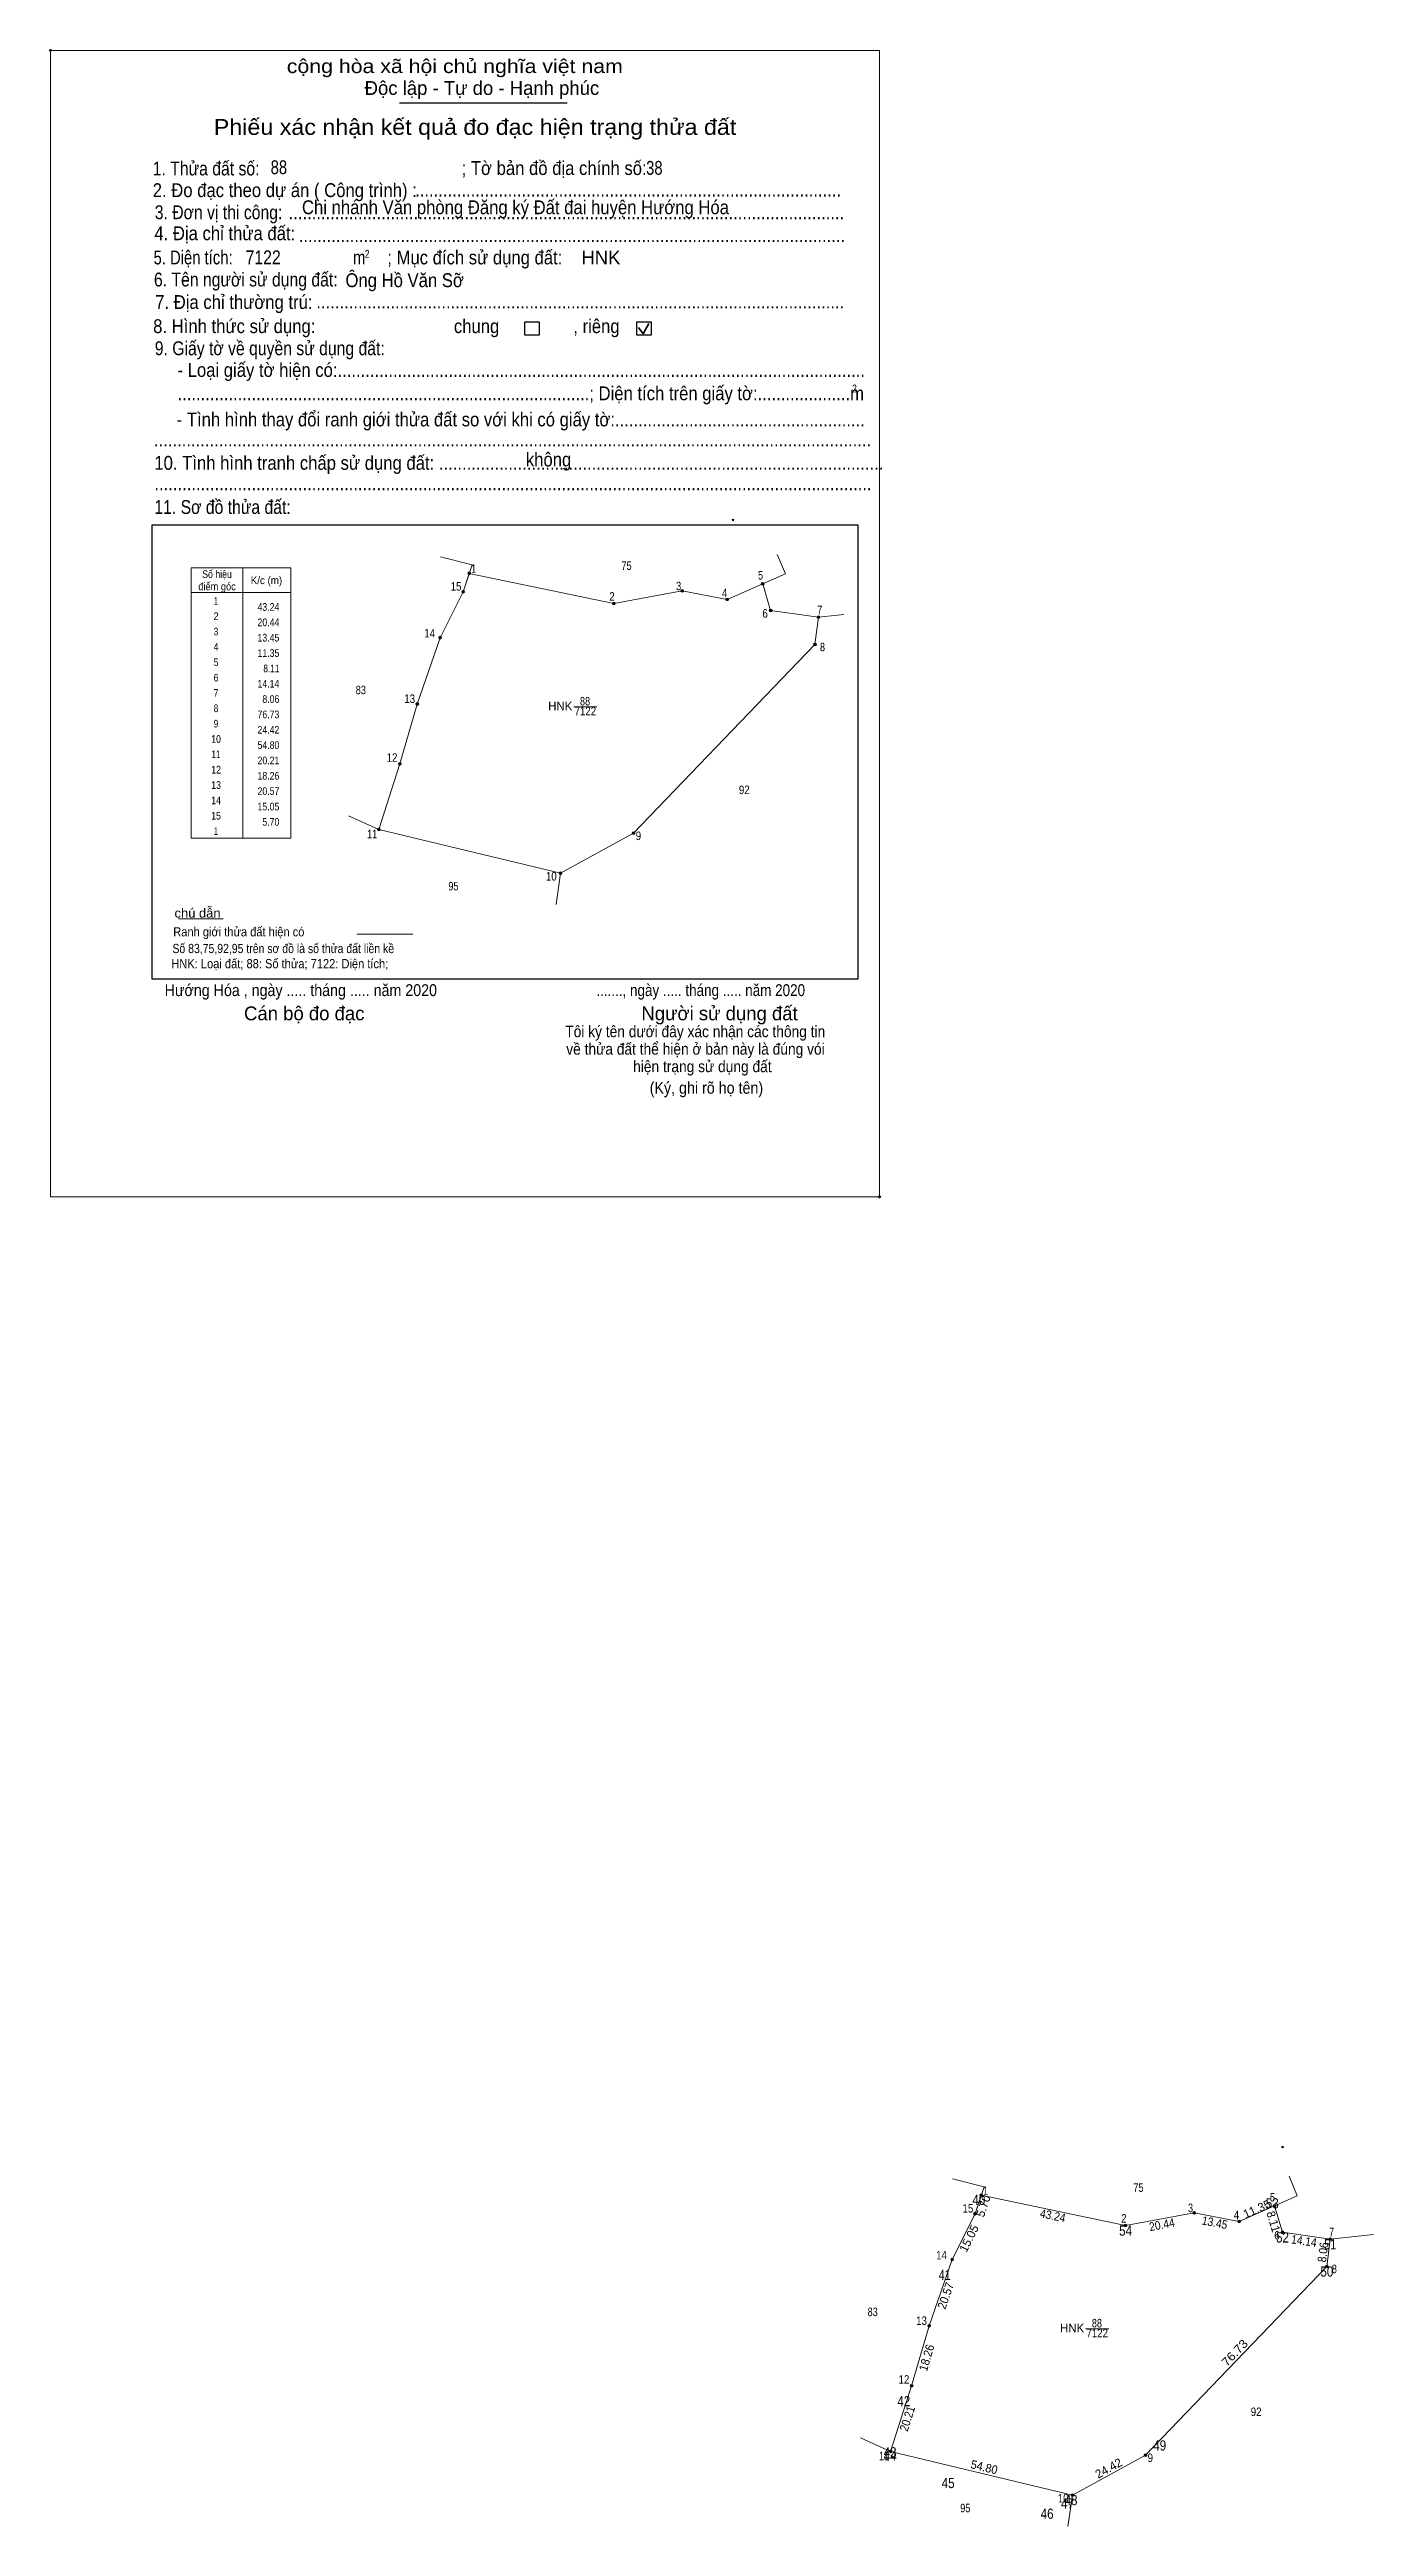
# Model space of a CAD drawing. Header units: metres. Extents: x 546840 to 547228, y 1821555 to 1822281.
import ezdxf
from ezdxf.enums import TextEntityAlignment as Align

# ---------------------------------------------------------------- set-up
doc = ezdxf.new("R2010")
doc.units = ezdxf.units.M
doc.header["$PDMODE"] = 32
doc.header["$PDSIZE"] = 0.5
for name, color, linetype, lineweight in [('1', 7, 'Continuous', 13), ('10', 7, 'Continuous', 13), ('17', 7, 'Continuous', 13), ('2', 7, 'Continuous', 25), ('6', 7, 'Continuous', 13), ('63', 7, 'Continuous', 13)]:
    doc.layers.add(name, color=color, linetype=linetype, lineweight=lineweight)
doc.layers.add('12', color=7, linetype='Continuous')

msp = doc.modelspace()

# ---------------------------------------------------------------- hatches: boundary and pattern name
at = {"layer": '63'}
for points in [[(546963.05, 1822127.39, 1), (546962.25, 1822127.39, 1)], [(547049.04, 1822124.3, 1), (547048.24, 1822124.3, 1)], [(546961.24, 1822121.99, 1), (546960.44, 1822121.99, 1)], [(547005.37, 1822118.53, 1), (547004.57, 1822118.53, 1)], [(547025.46, 1822122.27, 1), (547024.66, 1822122.27, 1)], [(547038.66, 1822119.7, 1), (547037.86, 1822119.7, 1)], [(547051.37, 1822116.53, 1), (547050.57, 1822116.53, 1)], [(546954.52, 1822108.52, 1), (546953.72, 1822108.52, 1)], [(547065.37, 1822114.53, 1), (547064.57, 1822114.53, 1)], [(547064.37, 1822106.53, 1), (547063.57, 1822106.53, 1)], [(546947.81, 1822089.08, 1), (546947.01, 1822089.08, 1)], [(546942.67, 1822071.56, 1), (546941.87, 1822071.56, 1)], [(546936.51, 1822052.31, 1), (546935.71, 1822052.31, 1)], [(547011.21, 1822051.2, 1), (547010.41, 1822051.2, 1)], [(546989.79, 1822039.48, 1), (546988.99, 1822039.48, 1)], [(547113.08, 1821651.86, 1), (547112.28, 1821651.86, 1)], [(547111.27, 1821646.46, 1), (547110.47, 1821646.46, 1)], [(547175.49, 1821646.74, 1), (547174.69, 1821646.74, 1)], [(547188.69, 1821644.17, 1), (547187.89, 1821644.17, 1)], [(547199.07, 1821648.77, 1), (547198.27, 1821648.77, 1)], [(547155.4, 1821643, 1), (547154.6, 1821643, 1)], [(547201.4, 1821641, 1), (547200.6, 1821641, 1)], [(547215.4, 1821639, 1), (547214.6, 1821639, 1)], [(547104.55, 1821632.99, 1), (547103.75, 1821632.99, 1)], [(547214.4, 1821631, 1), (547213.6, 1821631, 1)], [(547097.84, 1821613.55, 1), (547097.04, 1821613.55, 1)], [(547092.7, 1821596.03, 1), (547091.9, 1821596.03, 1)], [(547086.54, 1821576.78, 1), (547085.74, 1821576.78, 1)], [(547161.24, 1821575.67, 1), (547160.44, 1821575.67, 1)], [(547139.82, 1821563.95, 1), (547139.02, 1821563.95, 1)]]:
    msp.add_hatch(color=256, dxfattribs=at).paths.add_polyline_path(points)

# ---------------------------------------------------------------- linework, layer by layer
at = {"layer": '1'}
for points in [[(546962.65, 1822127.39), (547004.97, 1822118.53), (547025.06, 1822122.27), (547038.26, 1822119.7), (547048.64, 1822124.3), (547050.97, 1822116.53), (547064.97, 1822114.53), (547063.97, 1822106.53), (547010.81, 1822051.2), (546989.39, 1822039.48), (546936.11, 1822052.31), (546942.27, 1822071.56), (546947.41, 1822089.08), (546954.12, 1822108.52), (546960.84, 1822121.99)], [(547112.68, 1821651.86), (547155, 1821643), (547175.09, 1821646.74), (547188.29, 1821644.17), (547198.67, 1821648.77), (547201, 1821641), (547215, 1821639), (547214, 1821631), (547160.84, 1821575.67), (547139.42, 1821563.95), (547086.14, 1821576.78), (547092.3, 1821596.03), (547097.44, 1821613.55), (547104.15, 1821632.99), (547110.87, 1821646.46)]]:
    msp.add_lwpolyline(points, close=True, dxfattribs=at)
at = {"layer": '10'}
for p, q in [((546954.21, 1822132.24), (546963.48, 1822129.86)), ((547055.31, 1822127.25), (547052.93, 1822132.95)), ((547064.97, 1822114.53), (547072.42, 1822115.35)), ((546936.11, 1822052.31), (546927.24, 1822056.3)), ((546989.39, 1822039.48), (547010.81, 1822051.2)), ((546989.39, 1822039.48), (546988.07, 1822030.29)), ((547104.24, 1821656.71), (547113.51, 1821654.33)), ((547205.34, 1821651.72), (547202.96, 1821657.42)), ((547215, 1821639), (547227.65, 1821640.39)), ((547086.14, 1821576.78), (547077.27, 1821580.77)), ((547139.42, 1821563.95), (547160.84, 1821575.67)), ((547139.42, 1821563.95), (547138.1, 1821554.76))]:
    msp.add_line(p, q, dxfattribs=at)
for points in [[(546963.48, 1822129.86), (546960.84, 1822121.99), (546954.12, 1822108.52), (546947.41, 1822089.08), (546942.27, 1822071.56), (546936.11, 1822052.31), (546989.39, 1822039.48)], [(547025.06, 1822122.27), (547004.97, 1822118.53), (546962.65, 1822127.39)], [(547010.81, 1822051.2), (547063.97, 1822106.53), (547064.97, 1822114.53), (547050.97, 1822116.53), (547048.64, 1822124.3)], [(547048.64, 1822124.3), (547038.26, 1822119.7), (547025.06, 1822122.27)], [(547113.51, 1821654.33), (547110.87, 1821646.46), (547104.15, 1821632.99), (547097.44, 1821613.55), (547092.3, 1821596.03), (547086.14, 1821576.78), (547139.42, 1821563.95)], [(547175.09, 1821646.74), (547155, 1821643), (547112.68, 1821651.86)], [(547160.84, 1821575.67), (547214, 1821631), (547215, 1821639), (547201, 1821641), (547198.67, 1821648.77)], [(547198.67, 1821648.77), (547188.29, 1821644.17), (547175.09, 1821646.74)]]:
    msp.add_lwpolyline(points, dxfattribs=at)
at = {"layer": '17'}
msp.add_line((546877.44, 1822026.06), (546890.47, 1822026.06), dxfattribs=at)
at = {"layer": '2'}
for p, q in [((546942.22, 1822265.29), (546991.37, 1822265.29)), ((546869.67, 1822141.59), (547076.55, 1822141.59)), ((547076.55, 1822141.59), (547076.55, 1822008.41))]:
    msp.add_line(p, q, dxfattribs=at)
at = {"layer": '2', "lineweight": 35}
for p, q in [((547012.23, 1822199.42), (547013.61, 1822197.62)), ((547013.61, 1822197.62), (547015.3, 1822200.64))]:
    msp.add_line(p, q, dxfattribs=at)
at = {"layer": '2', "lineweight": 13}
msp.add_lwpolyline([(546839.87, 1822280.71), (547082.88, 1822280.71), (547082.88, 1821944.59), (546839.87, 1821944.59)], close=True, dxfattribs=at)
at = {"layer": '2'}
for points in [[(546978.92, 1822201.15), (546983.09, 1822201.15), (546983.09, 1822197.26), (546978.92, 1822197.26)], [(547011.75, 1822201.15), (547015.93, 1822201.15), (547015.93, 1822197.26), (547011.75, 1822197.26)]]:
    msp.add_lwpolyline(points, close=True, dxfattribs=at)
msp.add_lwpolyline([(547076.55, 1822008.41), (546869.67, 1822008.41), (546869.67, 1822141.59)], dxfattribs=at)
for p in [(546839.87, 1822280.71), (547082.88, 1821944.59)]:
    msp.add_point(p, dxfattribs=at)
at = {"layer": '6'}
msp.add_line((546929.68, 1822021.63), (546946.13, 1822021.63), dxfattribs=at)
at = {"layer": '63'}
for p, q in [((546896.27, 1822128.96), (546896.27, 1822049.76)), ((547048.64, 1822124.3), (547055.31, 1822127.25)), ((546993.27, 1822088.23), (547000.04, 1822088.23)), ((547198.67, 1821648.77), (547205.34, 1821651.72)), ((547143.3, 1821612.7), (547150.07, 1821612.7))]:
    msp.add_line(p, q, dxfattribs=at)
for points in [[(546896.27, 1822049.76), (546881.15, 1822049.76), (546881.15, 1822128.96), (546896.27, 1822128.96)], [(546896.27, 1822128.96), (546910.31, 1822128.96), (546910.31, 1822049.76), (546896.27, 1822049.76)], [(546881.15, 1822121.76), (546896.27, 1822121.76), (546910.31, 1822121.76)]]:
    msp.add_lwpolyline(points, dxfattribs=at)
for centre in [(546962.65, 1822127.39), (547048.64, 1822124.3), (546960.84, 1822121.99), (547004.97, 1822118.53), (547025.06, 1822122.27), (547038.26, 1822119.7), (547050.97, 1822116.53), (546954.12, 1822108.52), (547064.97, 1822114.53), (547063.97, 1822106.53), (546947.41, 1822089.08), (546942.27, 1822071.56), (546936.11, 1822052.31), (547010.81, 1822051.2), (546989.39, 1822039.48), (547112.68, 1821651.86), (547110.87, 1821646.46), (547175.09, 1821646.74), (547188.29, 1821644.17), (547198.67, 1821648.77), (547155, 1821643), (547201, 1821641), (547215, 1821639), (547104.15, 1821632.99), (547214, 1821631), (547097.44, 1821613.55), (547092.3, 1821596.03), (547086.14, 1821576.78), (547160.84, 1821575.67), (547139.42, 1821563.95)]:
    msp.add_circle(centre, 0.4, dxfattribs=at)
for p in [(547039.94, 1822143.04), (547201, 1821666)]:
    msp.add_point(p, dxfattribs=at)

# ---------------------------------------------------------------- texts
at = {"layer": '1'}
for s, width, p in [('75', 0.8, (547008.73, 1822128.39)), ('83', 0.8, (546930.85, 1822091.96)), ('7122', 0.85, (546996.66, 1822085.74)), ('88', 0.8, (546996.57, 1822088.65)), ('92', 0.85, (547043.24, 1822062.66)), ('95', 0.8, (546958, 1822034.44)), ('75', 0.8, (547158.76, 1821652.86)), ('83', 0.8, (547080.88, 1821616.43)), ('88', 0.8, (547146.6, 1821613.12)), ('7122', 0.85, (547146.69, 1821610.21)), ('92', 0.85, (547193.27, 1821587.13)), ('95', 0.8, (547108.03, 1821558.91))]:
    msp.add_text(s, height=2.5, dxfattribs=dict(at, width=width)).set_placement(p, align=Align.CENTER)
for p in [(546989.31, 1822087.23), (547139.34, 1821611.7)]:
    msp.add_text('HNK', height=2.5, dxfattribs=at).set_placement(p, align=Align.CENTER)
at = {"layer": '12'}
for s, width, p in [('40', 0.85, (547111.995, 1821649)), ('53', 0.85, (547197.995, 1821648)), ('54', 0.85, (547155, 1821640)), ('52', 0.85, (547200.995, 1821638)), ('51', 0.8, (547214.995, 1821636)), ('41', 0.8, (547101.995, 1821627)), ('50', 0.85, (547213.995, 1821628)), ('42', 0.85, (547089.995, 1821590)), ('49', 0.85, (547165, 1821577)), ('43', 0.85, (547085.995, 1821575)), ('44', 0.85, (547086, 1821574)), ('45', 0.85, (547102.995, 1821566)), ('48', 0.85, (547138.995, 1821561)), ('46', 0.85, (547132.005, 1821557)), ('47', 0.85, (547138.005, 1821560))]:
    msp.add_text(s, height=3, dxfattribs=dict(at, width=width)).set_placement(p, align=Align.CENTER)
at = {"layer": '2'}
for s, height, width, p in [('cộng hòa xã hội chủ nghĩa việt nam', 4.056, 1.15, (546909.16, 1822274.06)), ('1. Thửa đất số:', 4.056, 0.85, (546869.87, 1822244.06)), ('88', 4.059, 0.8, (546904.42, 1822244.42)), ('; Tờ bản đồ địa chính số:', 4.056, 0.9, (546960.4, 1822244.18)), ('38', 4.059, 0.8, (547014.47, 1822244.24)), ('2. Đo đạc theo dự án ( Công trình) : ', 4.059, 0.9, (546869.86, 1822237.7)), ('3. Đơn vị thi công:', 4.059, 0.85, (546870.46, 1822231.22)), ('Chi nhánh Văn phòng Đăng ký Đất đai huyện Hướng Hóa', 4.059, 0.9, (546913.6, 1822232.69)), ('............................................................................................', 4.059, 0.9, (546946.76, 1822237.84)), ('4. Địa chỉ thửa đất:', 4.059, 0.9, (546870.34, 1822225.06)), ('........................................................................................................................', 4.059, 0.9, (546909.67, 1822231.21)), ('......................................................................................................................', 4.059, 0.9, (546912.66, 1822224.51)), ('5. Diện tích:', 4.059, 0.8, (546870.1, 1822217.97)), ('7122', 4.059, 0.85, (546897.1, 1822218.01)), ('m', 4.056, 0.8, (546928.57, 1822217.97)), ('2', 2.318, 0.8, (546932.04, 1822219.9)), ('; Mục đích sử dụng đất:', 4.056, 0.9, (546938.62, 1822217.97)), ('6. Tên người sử dụng đất:', 4.059, 0.85, (546870.22, 1822211.5)), ('Ông Hồ Văn Sỡ', 4.059, 0.9, (546926.35, 1822211.3)), ('7. Địa chỉ thường trú:', 4.059, 0.9, (546870.58, 1822204.9)), ('..................................................................................................................', 4.059, 0.9, (546917.81, 1822205.07)), ('8. Hình thức sử dụng:', 4.059, 0.9, (546869.99, 1822197.82)), ('9. Giấy tờ về quyền sử dụng đất:', 4.059, 0.85, (546870.46, 1822191.35)), ('chung                , riêng', 4.056, 0.9, (546958.13, 1822197.82)), ('     - Loại giấy tờ hiện có:..................................................................................................................', 4.056, 0.9, (546870.34, 1822184.99)), ('     .........................................................................................; Diện tích trên giấy tờ:....................m', 4.056, 0.9, (546870.34, 1822178.14)), ('2', 2.318, 0.8, (547074.85, 1822180.41)), ('     - Tình hình thay đổi ranh giới thửa đất so với khi có giấy tờ:......................................................', 4.056, 0.9, (546870.1, 1822170.48)), ('...........................................................................................................................................................', 4.056, 0.9, (546870.22, 1822164.6)), ('10. Tình hình tranh chấp sử dụng đất: ................................................................................................', 4.059, 0.9, (546870.34, 1822157.75)), ('không', 4.056, 0.9, (546979.23, 1822158.73)), ('...........................................................................................................................................................', 4.056, 0.9, (546870.34, 1822151.75)), ('11. Sơ đồ thửa đất:', 4.059, 0.85, (546870.34, 1822144.8)), ('Hướng Hóa , ngày ..... tháng ..... năm 2020', 3.47, 0.9, (546873.36, 1822003.45)), ('......., ngày ..... tháng ..... năm 2020', 3.47, 0.85, (546999.89, 1822003.45)), ('(Ký, ghi rõ họ tên)', 3.477, 0.9, (547015.52, 1821974.82))]:
    msp.add_text(s, height=height, dxfattribs=dict(at, width=width)).set_placement(p)
for s, height, p in [('Độc lập - Tự do - Hạnh phúc', 4.056, (546931.97, 1822267.66)), ('HNK', 4.059, (546995.5, 1822217.95)), ('Cán bộ đo đạc', 4.056, (546896.63, 1821996.35)), ('Người sử dụng đất', 4.056, (547013.1, 1821996.35))]:
    msp.add_text(s, height=height, dxfattribs=at).set_placement(p)
for s, height, width, p in [('Phiếu xác nhận kết quả đo đạc hiện trạng thửa đất', 4.635, 1.1, (546964.33, 1822255.94)), ('Tôi ký tên dưới đây xác nhận các thông tin', 3.351, 0.9, (547028.875, 1821991.39)), ('về thửa đất thể hiện ở bản này là đúng vói', 3.351, 0.9, (547028.94, 1821986.27)), ('hiện trạng sử dụng đất', 3.351, 0.9, (547030.96, 1821981.14))]:
    msp.add_text(s, height=height, dxfattribs=dict(at, width=width)).set_placement(p, align=Align.CENTER)
msp.add_text('.', height=1.159, dxfattribs=at).set_placement((547082.863, 1821943.97), align=Align.CENTER)
at = {"layer": '6'}
for s, width, p in [('chú dẫn', 1.05, (546876.25, 1822026.43)), ('Ranh giới thửa đất hiện có ', 0.9, (546875.87, 1822020.95)), ('HNK: Loại đất; 88: Số thửa; 7122: Diện tích;', 0.9, (546875.31, 1822011.6)), ('Số 83,75,92,95 trên sơ đồ là số thửa đất liền kề', 0.85, (546875.63, 1822016.05))]:
    msp.add_text(s, height=2.7, dxfattribs=dict(at, width=width)).set_placement(p)
at = {"layer": '63'}
for s, width, p in [('điểm góc', 0.9, (546888.71, 1822122.43)), ('Số hiệu', 0.85, (546888.705, 1822126.03)), ('K/c (m)', 0.95, (546903.195, 1822124.23)), (' 2', 0.85, (546888.07, 1822113.7)), (' 1', 0.75, (546888.07, 1822118.2)), (' 3', 0.8, (546888.075, 1822109.2)), (' 4', 0.85, (546888.075, 1822104.7)), (' 5', 0.8, (546888.075, 1822100.2)), (' 6', 0.85, (546888.07, 1822095.7)), (' 8', 0.8, (546888.075, 1822086.7)), (' 7', 0.8, (546888.075, 1822091.2)), (' 10', 0.85, (546888.075, 1822077.7)), (' 9', 0.8, (546888.065, 1822082.2)), (' 11', 0.8, (546888.065, 1822073.2)), (' 13', 0.85, (546888.075, 1822064.2)), (' 12', 0.85, (546888.08, 1822068.7)), (' 14', 0.85, (546888.075, 1822059.7)), (' 15', 0.85, (546888.075, 1822055.2)), (' 1', 0.75, (546888.07, 1822050.7))]:
    msp.add_text(s, height=2.25, dxfattribs=dict(at, width=width)).set_placement(p, align=Align.CENTER)
for s, height, width, p in [(' 15', 2.5, 0.85, (546960.34, 1822122.31)), (' 1', 2.5, 0.75, (546964.64, 1822127.54)), (' 3', 2.5, 0.8, (547024.75, 1822122.45)), (' 5', 2.5, 0.8, (547048.76, 1822125.57)), ('43.24', 2.25, 0.85, (546906.97, 1822116.4)), (' 2', 2.5, 0.85, (547005.24, 1822119.36)), (' 4', 2.5, 0.85, (547038.26, 1822120.35)), (' 6', 2.5, 0.85, (547050.14, 1822114.4)), (' 7', 2.5, 0.8, (547066.11, 1822115.4)), ('20.44', 2.25, 0.85, (546906.97, 1822111.9)), ('13.45', 2.25, 0.85, (546906.97, 1822107.4)), (' 14', 2.5, 0.85, (546952.6, 1822108.58)), ('11.35', 2.25, 0.85, (546906.97, 1822102.9)), (' 8', 2.5, 0.8, (547066.91, 1822104.55)), ('14.14', 2.25, 0.85, (546906.97, 1822093.9)), ('8.11', 2.25, 0.8, (546906.97, 1822098.4)), ('76.73', 2.25, 0.85, (546906.97, 1822084.9)), ('8.06', 2.25, 0.85, (546906.97, 1822089.4)), (' 13', 2.5, 0.85, (546946.76, 1822089.38)), ('24.42', 2.25, 0.85, (546906.97, 1822080.4)), ('54.80', 2.25, 0.85, (546906.97, 1822075.9)), ('20.21', 2.25, 0.85, (546906.98, 1822071.4)), (' 12', 2.5, 0.85, (546941.59, 1822072.13)), ('18.26', 2.25, 0.85, (546906.97, 1822066.9)), ('20.57', 2.25, 0.85, (546906.97, 1822062.4)), ('15.05', 2.25, 0.85, (546906.97, 1822057.9)), ('5.70', 2.25, 0.85, (546906.97, 1822053.4)), (' 11', 2.5, 0.8, (546935.67, 1822049.71)), (' 9', 2.5, 0.85, (547013.01, 1822049.18)), (' 10', 2.5, 0.85, (546988.26, 1822037.32)), (' 1', 2.5, 0.75, (547114.67, 1821652.01)), (' 5', 2.5, 0.8, (547198.79, 1821650.04)), (' 15', 2.5, 0.85, (547110.37, 1821646.78)), (' 2', 2.5, 0.85, (547155.27, 1821643.83)), (' 3', 2.5, 0.8, (547174.78, 1821646.92)), (' 4', 2.5, 0.85, (547188.29, 1821644.82)), (' 6', 2.5, 0.85, (547200.17, 1821638.87)), (' 7', 2.5, 0.8, (547216.14, 1821639.87)), (' 14', 2.5, 0.85, (547102.63, 1821633.05)), (' 8', 2.5, 0.8, (547216.94, 1821629.02)), (' 13', 2.5, 0.85, (547096.79, 1821613.85)), (' 12', 2.5, 0.85, (547091.62, 1821596.6)), (' 11', 2.5, 0.8, (547085.7, 1821574.18)), (' 9', 2.5, 0.85, (547163.04, 1821573.65)), (' 10', 2.5, 0.85, (547138.29, 1821561.79))]:
    msp.add_text(s, height=height, dxfattribs=dict(at, width=width)).set_placement(p, align=Align.RIGHT)
for s, rotation, p in [('5.70', 71.47, (547114.487, 1821648.313)), ('11.35', 23.901, (547193.994, 1821646.697)), ('15.05', 63.486, (547110.227, 1821638.652)), ('24.42', 28.685, (547150.64, 1821570.738))]:
    msp.add_text(s, height=2.5, rotation=rotation, dxfattribs=at).set_placement(p, align=Align.CENTER)
for s, rotation, width, p in [('43.24', 348.175, 0.9, (547133.419, 1821644.673)), ('20.44', 10.546, 0.9, (547165.876, 1821642.017)), ('13.45', 348.983, 0.9, (547180.896, 1821642.619)), ('8.11', 286.692, 0.95, (547197.126, 1821643.789)), ('14.14', 351.87, 0.9, (547207.108, 1821637.242)), ('8.06', 82.875, 0.9, (547214.078, 1821635.005)), ('20.57', 70.957, 0.95, (547103.461, 1821621.997)), ('18.26', 73.649, 0.95, (547097.885, 1821603.883)), ('76.73', 46.146, 1.1, (547187.889, 1821604.824)), ('20.21', 72.255, 0.9, (547092.227, 1821585.989)), ('54.80', 346.461, 0.95, (547113.282, 1821570.94))]:
    msp.add_text(s, height=2.5, rotation=rotation, dxfattribs=dict(at, width=width)).set_placement(p, align=Align.CENTER)

doc.saveas('drawing.dxf')
